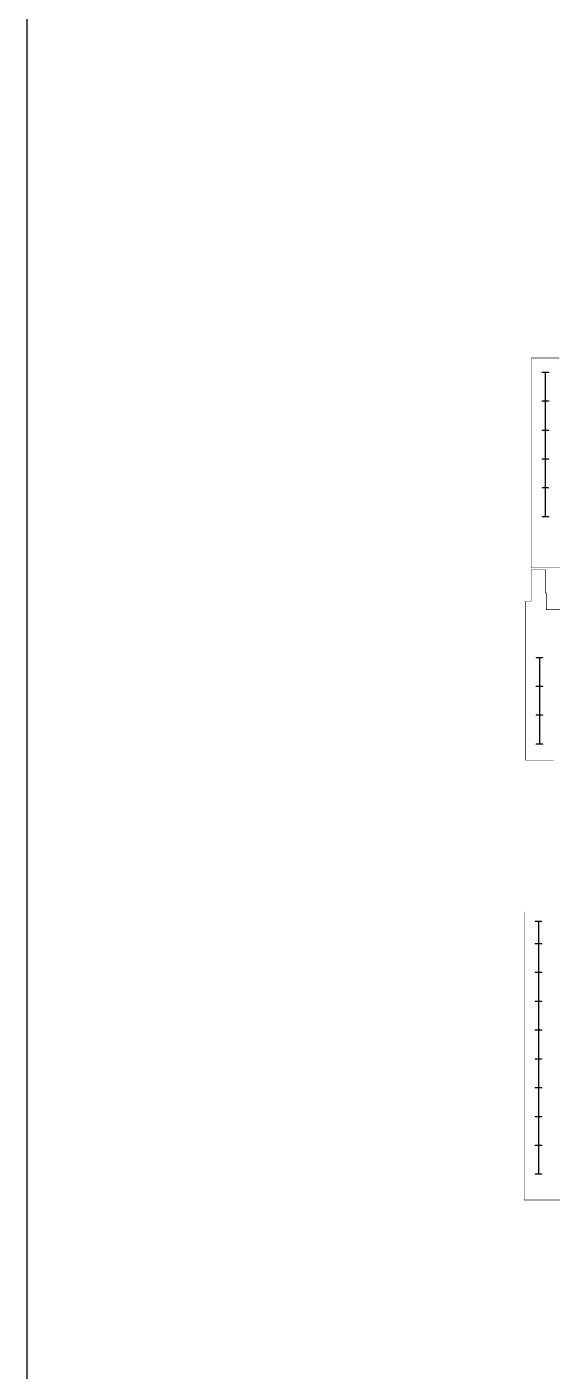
# Model space of a CAD drawing. Header units: millimetres. Extents: x -691095 to 2797013, y -349436 to 2050109.
# Drawn here: x 0 to 98374, y 593520 to 845392 of the extents above; entities that cross this region are included whole.
import ezdxf

# ---------------------------------------------------------------- set-up
doc = ezdxf.new("R2010")
doc.units = ezdxf.units.MM
doc.header["$LTSCALE"] = 1000
doc.layers.add('C-XREF-SLCT', color=7, linetype='Continuous', plot=False)
for name, color, linetype in [('E-LITE-LITE', 3, 'Continuous'), ('E-LITE-WIRE', 4, 'Continuous'), ('防火分区', 2, 'Continuous')]:
    doc.layers.add(name, color=color, linetype=linetype)
doc.styles.add('Acs', font='Stfangso_1.ttf', dxfattribs={"width": 0.7})

# ---------------------------------------------------------------- blocks, each defined once
blk = doc.blocks.new('AcsAcadShareArea')
blk.add_lwpolyline([(0, 0), (118900, 0), (118900, 85000), (0, 85000)], close=True)
at = {"style": 'Acs', "width": 0.8}
blk.add_attdef('唯一编号', (7537, 861), '', height=1000, dxfattribs=at)
blk = doc.blocks.new('E-BL001-1')
for p, q in [((-6, -0.5), (-6, 0.5)), ((-6, 0), (6, 0)), ((6, -0.5), (6, 0.5))]:
    blk.add_line(p, q)

msp = doc.modelspace()

# ---------------------------------------------------------------- linework, layer by layer
at = {"layer": 'E-LITE-WIRE'}
for p, q in [((97099.6144, 780644.37896, 0.00407), (97099.6144, 753594.37896)), ((95999.3644, 727194.37896), (95999.6144, 710994.37896, 0.00407)), ((95799.3644, 677744.37896), (95799.6144, 630394.37896, 0.00407))]:
    msp.add_line(p, q, dxfattribs=at)
at = {"layer": '防火分区', "const_width": 100}
for points in [[(102149.53905, 744023.93796), (97099.5388, 744023.93794), (94449.61439, 744023.93796), (94449.6144, 783346.24634), (99749.61456, 783346.24634)], [(98649.61439, 707996.24716), (93349.61439, 707996.24634), (93349.61439, 737726.23974), (94449.61439, 737726.23974), (94449.61439, 737726.23974), (94449.61435, 743726.23959), (97099.53902, 743726.23959), (97099.53905, 739326.23946), (97299.53905, 739326.23946), (97299.53918, 736176.23952), (100599.61439, 736176.23952)]]:
    msp.add_lwpolyline(points, dxfattribs=at)
at = {"layer": '防火分区'}
msp.add_lwpolyline([(100549.62175, 625597.07596, 100, 100, 0), (93149.61568, 625597.07585, 100, 100, 0), (93149.61616, 679596.24887, 0, 0, 0), (98449.61439, 679596.24887, 0, 0, 0)], format="xyseb", dxfattribs=at)

# ---------------------------------------------------------------- block references
at = {"layer": 'C-XREF-SLCT', "xscale": 20, "yscale": 20, "zscale": 20}
msp.add_blockref('AcsAcadShareArea', (0, 0), dxfattribs=at)
at = {"layer": 'E-LITE-LITE', "xscale": 100, "yscale": 100, "zscale": 100, "rotation": 180}
for p in [(97099.24821, 780646.20807), (97099.24821, 775246.20806), (97099.24821, 769796.20807), (97099.24821, 764396.20807), (97099.24821, 758996.20807), (97099.24821, 753596.20806), (95999.24821, 727196.20806), (95999.24821, 721796.20806), (95999.24821, 716396.20807), (95999.24821, 710996.20807), (95799.24821, 677746.20807), (95799.24821, 673596.20806), (95799.24821, 668196.20807), (95799.24821, 662796.20806), (95799.24821, 657396.20807), (95799.24821, 651996.20807), (95799.24821, 646596.20806), (95799.24821, 641196.20807), (95799.24821, 635796.20806), (95799.24821, 630396.20807)]:
    msp.add_blockref('E-BL001-1', p, dxfattribs=at)

doc.saveas('drawing.dxf')
